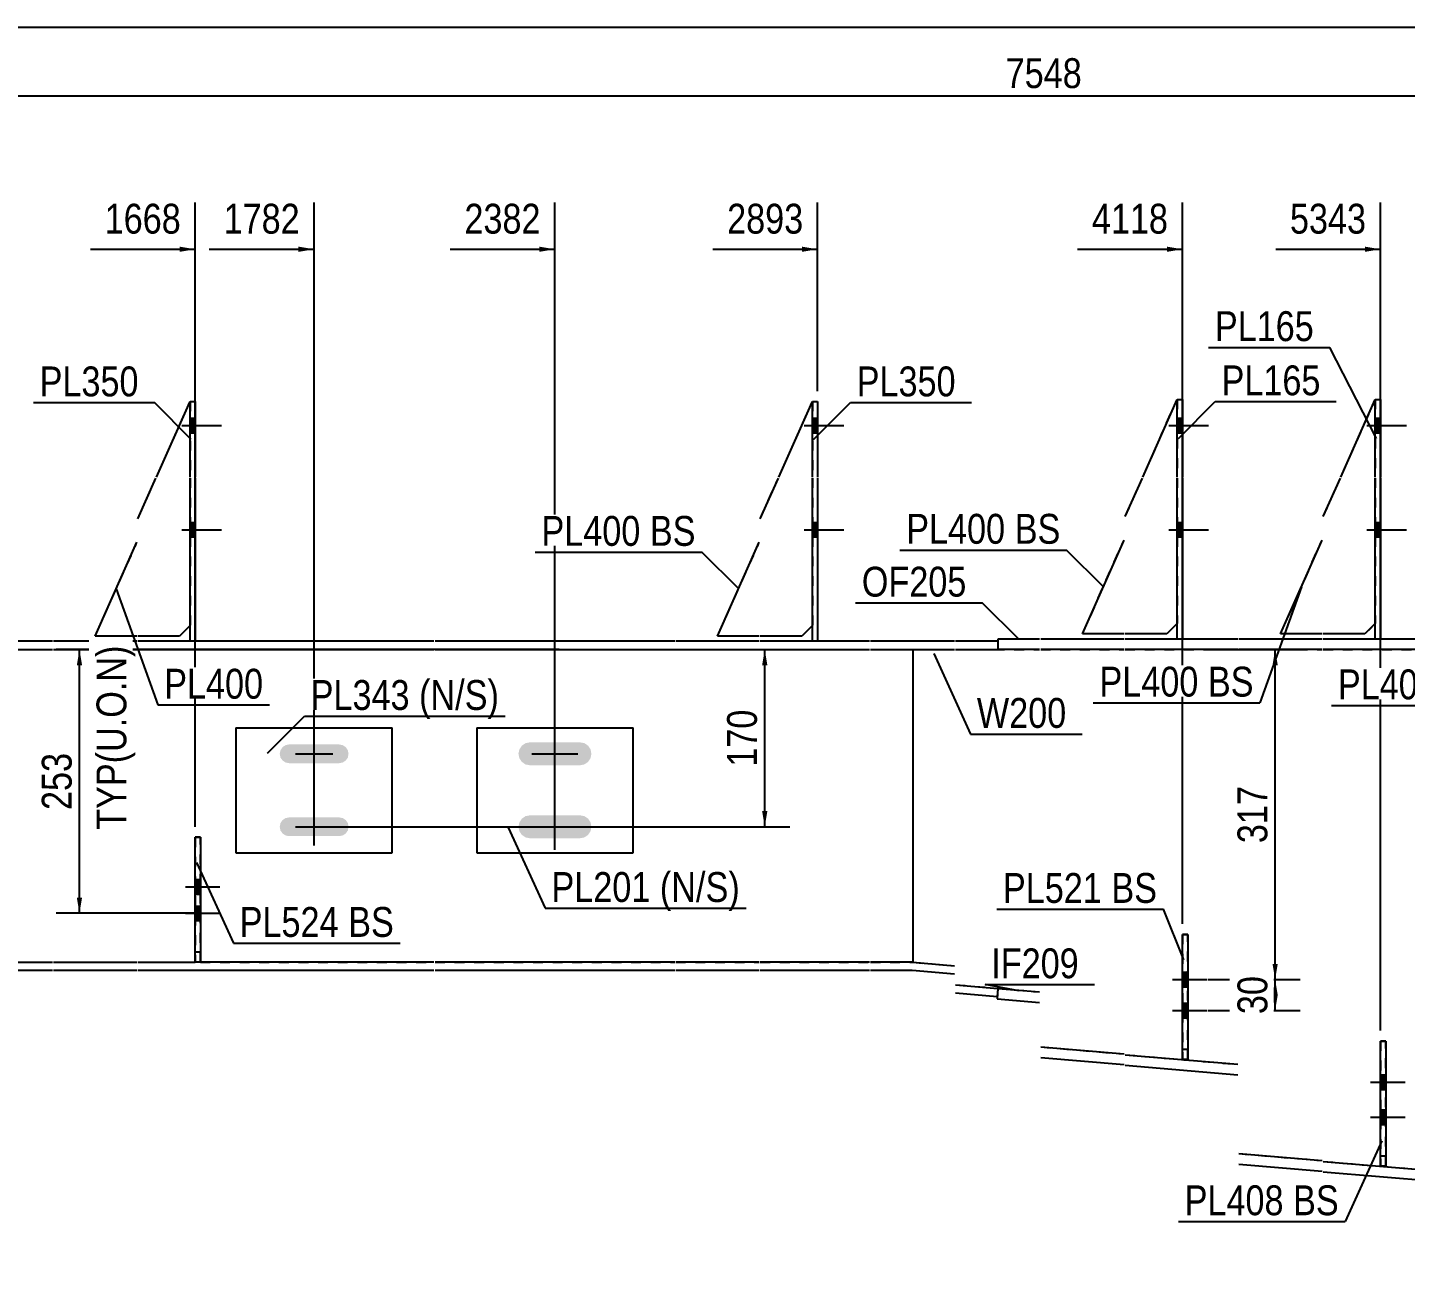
# Model space of a CAD drawing. Header units: millimetres. Extents: x -46 to 356, y -202 to 75.
# Drawn here: x 48.5 to 180.7, y -46 to 74.7 of the extents above; entities that cross this region are included whole.
import ezdxf

# ---------------------------------------------------------------- set-up
doc = ezdxf.new("R2010")
doc.units = ezdxf.units.MM
doc.linetypes.add('DXK_LINE_DOT1', pattern=[1.8814, 0.9407, -0.9407])
doc.linetypes.add('DXK_LINE_DOT2', pattern=[3.9198, 1.9599, -1.9599])
doc.styles.add('Arial Narrow', font='ARIALN.TTF', dxfattribs={"height": 0.2})

# ---------------------------------------------------------------- blocks, each defined once
blk = doc.blocks.new('Unknown-627306914-1201')
at = {"color": 5, "linetype": 'Continuous'}
blk.add_line((356.01, 74.67), (-43.99, 74.67), dxfattribs=at)
blk = doc.blocks.new('Bolt-627306914-2154 - 1589')
at = {"linetype": 'Continuous'}
for points in [[(178.33, -25.8), (178.33, -27.2), (178.83, -27.2), (178.83, -25.8)], [(178.33, -29.15), (178.33, -30.55), (178.83, -30.55), (178.83, -29.15)]]:
    blk.add_hatch(color=3, dxfattribs=at).paths.add_polyline_path(points)
at = {"color": 3, "linetype": 'Continuous'}
for p, q in [((178.33, -25.8), (178.83, -25.8)), ((177.38, -26.5), (180.68, -26.5)), ((178.33, -27.2), (178.83, -27.2)), ((177.38, -29.85), (180.68, -29.85)), ((178.33, -29.15), (178.83, -29.15)), ((178.33, -30.55), (178.83, -30.55))]:
    blk.add_line(p, q, dxfattribs=at)
blk = doc.blocks.new('Part-627306914-1700 - 1589')
at = {"color": 2, "linetype": 'Continuous'}
for p, q in [((68.53, 7.5), (83.53, 7.5)), ((68.53, 7.5), (68.53, -4.5)), ((83.53, -4.5), (83.53, 7.5)), ((68.53, -4.5), (83.53, -4.5))]:
    blk.add_line(p, q, dxfattribs=at)
blk = doc.blocks.new('Part-627306914-1857 - 1589')
at = {"color": 2, "linetype": 'Continuous'}
for p, q in [((120.61, 31.55), (123.83, 38.8)), ((118.83, 27.55), (120.57, 31.45)), ((114.73, 16.3), (118.73, 25.3)), ((123.83, 17.3), (122.83, 16.3)), ((118.73, 16.3), (114.73, 16.3)), ((122.83, 16.3), (118.83, 16.3))]:
    blk.add_line(p, q, dxfattribs=at)
at = {"color": 7, "linetype": 'DXK_LINE_DOT1'}
for p, q in [((123.83, 38.8), (123.83, 31.55)), ((123.83, 31.45), (123.83, 17.3))]:
    blk.add_line(p, q, dxfattribs=at)
blk = doc.blocks.new('Part-627306914-1744 - 1589')
at = {"color": 2, "linetype": 'Continuous'}
for p, q in [((133.45, 15), (133.45, -15)), ((199.92, 15), (199.92, 9.18)), ((199.92, -45), (199.92, 3.76))]:
    blk.add_line(p, q, dxfattribs=at)
at = {"color": 7, "linetype": 'DXK_LINE_DOT1'}
for p, q in [((133.45, 15), (137.45, 15)), ((137.55, 15), (145.63, 15)), ((145.73, 15), (153.73, 15)), ((153.83, 15), (164.63, 15)), ((164.73, 15), (172.73, 15)), ((172.83, 15), (183.63, 15)), ((183.73, 15), (191.73, 15)), ((191.83, 15), (199.92, 15)), ((199.92, -45), (199.92, 3.76)), ((133.45, -15), (137.45, -15.33)), ((137.55, -17.16), (145.63, -17.84)), ((145.73, -23.12), (153.73, -23.79)), ((153.83, -23.87), (164.63, -24.78)), ((164.73, -33.35), (172.73, -34.02)), ((172.83, -34.1), (183.63, -35)), ((183.73, -43.57), (191.73, -44.24)), ((191.83, -44.32), (199.92, -45))]:
    blk.add_line(p, q, dxfattribs=at)
blk = doc.blocks.new('Part-627306914-1678 - 1589')
at = {"color": 2, "linetype": 'Continuous'}
for p, q in [((141.63, -17.5), (141.55, -18.5)), ((141.55, -18.5), (145.63, -18.84)), ((141.63, -17.5), (145.63, -17.84)), ((145.73, -23.12), (153.73, -23.79)), ((145.73, -24.13), (153.73, -24.79)), ((153.83, -23.87), (164.63, -24.78)), ((153.83, -24.88), (164.63, -25.78)), ((164.73, -33.35), (172.73, -34.02)), ((164.73, -34.35), (172.73, -35.02)), ((172.83, -34.1), (183.63, -35)), ((172.83, -35.1), (183.63, -36)), ((183.73, -43.57), (191.73, -44.24)), ((183.73, -44.58), (191.73, -45.24)), ((191.83, -44.32), (199.92, -45)), ((191.83, -45.33), (199.84, -46)), ((199.92, -45), (199.84, -46))]:
    blk.add_line(p, q, dxfattribs=at)
blk = doc.blocks.new('Bolt-627306914-2152 - 1589')
at = {"linetype": 'Continuous'}
for points in [[(64.63, -7.07), (64.63, -8.47), (65.13, -8.47), (65.13, -7.07)], [(64.63, -9.6), (64.63, -11), (65.13, -11), (65.13, -9.6)]]:
    blk.add_hatch(color=3, dxfattribs=at).paths.add_polyline_path(points)
at = {"color": 3, "linetype": 'Continuous'}
for p, q in [((63.68, -7.77), (66.98, -7.77)), ((64.63, -7.07), (65.13, -7.07)), ((64.63, -8.47), (65.13, -8.47)), ((63.68, -10.3), (66.98, -10.3)), ((64.63, -9.6), (65.13, -9.6)), ((64.63, -11), (65.13, -11))]:
    blk.add_line(p, q, dxfattribs=at)
blk = doc.blocks.new('Part-627306914-1766 - 1589')
at = {"color": 2, "linetype": 'Continuous'}
for p, q in [((141.63, 16), (141.63, 15)), ((145.63, 16), (141.63, 16)), ((153.73, 16), (145.73, 16)), ((158.83, 16), (153.83, 16)), ((164.63, 16), (159.33, 16)), ((172.73, 16), (164.73, 16)), ((177.83, 16), (172.83, 16)), ((183.63, 16), (178.33, 16)), ((191.73, 16), (183.73, 16)), ((196.83, 16), (191.83, 16)), ((263.01, 16), (197.33, 16)), ((288.98, 16), (263.51, 16)), ((297.34, 16), (289.48, 16)), ((297.34, 16), (297.34, 15)), ((145.63, 15), (141.63, 15)), ((153.73, 15), (145.73, 15)), ((164.63, 15), (153.83, 15)), ((172.73, 15), (164.73, 15)), ((183.63, 15), (172.83, 15)), ((191.73, 15), (183.73, 15)), ((276.16, 15), (191.83, 15)), ((297.34, 15), (276.16, 15))]:
    blk.add_line(p, q, dxfattribs=at)
at = {"color": 7, "linetype": 'DXK_LINE_DOT1'}
for p, q in [((159.33, 16), (158.83, 16)), ((178.33, 16), (177.83, 16)), ((197.33, 16), (196.83, 16)), ((263.51, 16), (263.01, 16)), ((289.48, 16), (288.98, 16)), ((276.16, 15), (276.16, 15))]:
    blk.add_line(p, q, dxfattribs=at)
blk = doc.blocks.new('Part-627306914-1771 - 1589')
at = {"color": 2, "linetype": 'Continuous'}
for p, q in [((91.63, 7.5), (106.63, 7.5)), ((91.63, 7.5), (91.63, -4.5)), ((106.63, -4.5), (106.63, 7.5)), ((91.63, -4.5), (106.63, -4.5))]:
    blk.add_line(p, q, dxfattribs=at)
blk = doc.blocks.new('Part-627306914-1776 - 1589')
at = {"color": 2, "linetype": 'Continuous'}
for p, q in [((0, -15), (5.5, -15)), ((5.5, -15.8), (0, -15.8)), ((5.6, -15), (13.6, -15)), ((13.6, -15.8), (5.6, -15.8)), ((13.7, -15), (21.7, -15)), ((21.7, -15.8), (13.7, -15.8)), ((21.8, -15), (32.28, -15)), ((32.28, -15.8), (21.8, -15.8)), ((32.38, -15), (40.38, -15)), ((40.38, -15.8), (32.38, -15.8)), ((40.48, -15), (50.93, -15)), ((50.93, -15.8), (40.48, -15.8)), ((51.03, -15), (59.03, -15)), ((59.03, -15.8), (51.03, -15.8)), ((59.13, -15), (64.63, -15)), ((87.53, -15.8), (59.13, -15.8)), ((87.53, -15), (65.13, -15)), ((110.63, -15), (87.63, -15)), ((110.63, -15.8), (87.63, -15.8)), ((118.73, -15), (110.73, -15)), ((118.73, -15.8), (110.73, -15.8)), ((129.31, -15), (118.83, -15)), ((129.31, -15.8), (118.83, -15.8)), ((133.45, -15), (129.41, -15)), ((133.41, -15.8), (129.41, -15.8)), ((137.45, -16.14), (133.41, -15.8)), ((133.45, -15), (137.45, -15.33)), ((137.55, -17.16), (141.63, -17.5)), ((141.56, -18.3), (137.55, -17.97)), ((141.63, -17.5), (141.56, -18.3))]:
    blk.add_line(p, q, dxfattribs=at)
at = {"color": 7, "linetype": 'DXK_LINE_DOT1'}
for p, q in [((0, -15.8), (0, -15)), ((65.13, -15), (64.63, -15))]:
    blk.add_line(p, q, dxfattribs=at)
blk = doc.blocks.new('Part-627306914-1781 - 1589')
at = {"color": 2, "linetype": 'Continuous'}
for p, q in [((0, 15.8), (5.5, 15.8)), ((0, 15), (5.5, 15)), ((5.6, 15.8), (13.6, 15.8)), ((5.6, 15), (13.6, 15)), ((13.7, 15.8), (21.7, 15.8)), ((13.7, 15), (21.7, 15)), ((21.8, 15.8), (26.8, 15.8)), ((21.8, 15), (32.28, 15)), ((32.28, 15.8), (27.3, 15.8)), ((40.38, 15.8), (32.38, 15.8)), ((32.38, 15), (40.38, 15)), ((45.48, 15.8), (40.48, 15.8)), ((40.48, 15), (50.93, 15)), ((50.93, 15.8), (45.98, 15.8)), ((59.03, 15.8), (51.03, 15.8)), ((51.03, 15), (59.03, 15)), ((64.13, 15.8), (59.13, 15.8)), ((59.13, 15), (87.53, 15)), ((87.53, 15.8), (64.63, 15.8)), ((110.63, 15.8), (87.63, 15.8)), ((87.63, 15), (110.63, 15)), ((118.73, 15.8), (110.73, 15.8)), ((110.73, 15), (118.73, 15)), ((123.83, 15.8), (118.83, 15.8)), ((118.83, 15), (129.31, 15)), ((129.31, 15.8), (124.33, 15.8)), ((137.45, 15.8), (129.41, 15.8)), ((129.41, 15), (137.45, 15)), ((141.63, 15.8), (137.55, 15.8)), ((137.55, 15), (141.63, 15)), ((141.63, 15.8), (141.63, 15))]:
    blk.add_line(p, q, dxfattribs=at)
at = {"color": 7, "linetype": 'DXK_LINE_DOT1'}
for p, q in [((0, 15.8), (0, 15)), ((27.3, 15.8), (26.8, 15.8)), ((45.98, 15.8), (45.48, 15.8)), ((64.63, 15.8), (64.13, 15.8)), ((124.33, 15.8), (123.83, 15.8))]:
    blk.add_line(p, q, dxfattribs=at)
blk = doc.blocks.new('Part-627306914-1808 - 1589')
at = {"color": 7, "linetype": 'DXK_LINE_DOT1'}
for p, q in [((174.52, 31.55), (177.83, 39)), ((177.83, 39), (177.83, 31.55)), ((172.83, 27.75), (174.48, 31.45)), ((177.83, 31.45), (177.83, 17.5)), ((168.73, 16.5), (172.73, 25.5)), ((177.83, 17.5), (176.83, 16.5)), ((172.73, 16.5), (168.73, 16.5)), ((176.83, 16.5), (172.83, 16.5))]:
    blk.add_line(p, q, dxfattribs=at)
blk = doc.blocks.new('Part-627306914-1894 - 1589')
at = {"color": 7, "linetype": 'DXK_LINE_DOT1'}
for p, q in [((60.91, 31.55), (64.13, 38.8)), ((64.13, 38.8), (64.13, 31.55)), ((59.13, 27.55), (60.86, 31.45)), ((64.13, 31.45), (64.13, 17.3)), ((55.03, 16.3), (59.03, 25.3)), ((64.13, 17.3), (63.13, 16.3)), ((59.03, 16.3), (55.03, 16.3)), ((63.13, 16.3), (59.13, 16.3))]:
    blk.add_line(p, q, dxfattribs=at)
blk = doc.blocks.new('Part-627306914-1830 - 1589')
at = {"color": 7, "linetype": 'DXK_LINE_DOT1'}
for p, q in [((178.33, -22.55), (178.33, -34.55)), ((178.83, -22.55), (178.33, -22.55)), ((178.83, -34.55), (178.83, -22.55)), ((178.33, -33.55), (178.83, -33.55)), ((178.33, -34.55), (178.83, -34.55))]:
    blk.add_line(p, q, dxfattribs=at)
blk = doc.blocks.new('Part-627306914-1862 - 1589')
at = {"color": 7, "linetype": 'DXK_LINE_DOT1'}
for p, q in [((120.61, 31.55), (123.83, 38.8)), ((118.83, 27.55), (120.57, 31.45)), ((114.73, 16.3), (118.73, 25.3)), ((123.83, 17.3), (122.83, 16.3)), ((118.73, 16.3), (114.73, 16.3)), ((122.83, 16.3), (118.83, 16.3))]:
    blk.add_line(p, q, dxfattribs=at)
blk = doc.blocks.new('Part-627306914-1889 - 1589')
at = {"color": 2, "linetype": 'Continuous'}
for p, q in [((64.13, 31.55), (64.13, 38.8)), ((64.13, 38.8), (64.63, 38.8)), ((64.63, 38.8), (64.63, 31.55)), ((64.13, 15.8), (64.13, 31.45)), ((64.63, 31.45), (64.63, 15.8)), ((64.63, 15.8), (64.13, 15.8))]:
    blk.add_line(p, q, dxfattribs=at)
blk = doc.blocks.new('Part-627306914-2044 - 1589')
at = {"color": 2, "linetype": 'Continuous'}
for p, q in [((60.91, 31.55), (64.13, 38.8)), ((59.13, 27.55), (60.86, 31.45)), ((55.03, 16.3), (59.03, 25.3)), ((64.13, 17.3), (63.13, 16.3)), ((59.03, 16.3), (55.03, 16.3)), ((63.13, 16.3), (59.13, 16.3))]:
    blk.add_line(p, q, dxfattribs=at)
blk = doc.blocks.new('Part-627306914-1916 - 1589')
at = {"color": 7, "linetype": 'DXK_LINE_DOT1'}
for p, q in [((64.63, -3), (64.63, -15)), ((65.13, -3), (64.63, -3)), ((65.13, -15), (65.13, -3)), ((64.63, -14), (65.13, -14))]:
    blk.add_line(p, q, dxfattribs=at)
blk = doc.blocks.new('Part-627306914-2002 - 1589')
at = {"color": 7, "linetype": 'DXK_LINE_DOT1'}
for p, q in [((159.33, -12.32), (159.33, -24.32)), ((159.83, -12.32), (159.33, -12.32)), ((159.83, -24.32), (159.83, -12.32)), ((159.33, -23.32), (159.83, -23.32)), ((159.33, -24.32), (159.83, -24.32))]:
    blk.add_line(p, q, dxfattribs=at)
blk = doc.blocks.new('Part-627306914-1938 - 1589')
at = {"color": 2, "linetype": 'Continuous'}
for p, q in [((64.63, -15), (64.63, -3)), ((64.63, -3), (65.13, -3)), ((65.13, -3), (65.13, -15)), ((65.13, -15), (64.63, -15))]:
    blk.add_line(p, q, dxfattribs=at)
blk = doc.blocks.new('Part-627306914-2024 - 1589')
at = {"color": 2, "linetype": 'Continuous'}
for p, q in [((159.33, -24.32), (159.33, -12.32)), ((159.33, -12.32), (159.83, -12.32)), ((159.83, -12.32), (159.83, -24.32)), ((159.83, -24.32), (159.33, -24.32))]:
    blk.add_line(p, q, dxfattribs=at)
blk = doc.blocks.new('Bolt-627306914-2157 - 1589')
at = {"linetype": 'Continuous'}
for points in [[(159.33, -15.96), (159.33, -17.36), (159.83, -17.36), (159.83, -15.96)], [(159.33, -18.92), (159.33, -20.32), (159.83, -20.32), (159.83, -18.92)]]:
    blk.add_hatch(color=3, dxfattribs=at).paths.add_polyline_path(points)
at = {"color": 3, "linetype": 'Continuous'}
for p, q in [((158.38, -16.66), (161.68, -16.66)), ((159.33, -15.96), (159.83, -15.96)), ((159.33, -17.36), (159.83, -17.36)), ((158.38, -19.62), (161.68, -19.62)), ((159.33, -18.92), (159.83, -18.92)), ((159.33, -20.32), (159.83, -20.32))]:
    blk.add_line(p, q, dxfattribs=at)
blk = doc.blocks.new('Part-627306914-1960 - 1589')
at = {"color": 2, "linetype": 'Continuous'}
for p, q in [((178.33, -34.55), (178.33, -22.55)), ((178.33, -22.55), (178.83, -22.55)), ((178.83, -22.55), (178.83, -34.55)), ((178.83, -34.55), (178.33, -34.55))]:
    blk.add_line(p, q, dxfattribs=at)
blk = doc.blocks.new('Part-627306914-2034 - 1589')
at = {"color": 2, "linetype": 'Continuous'}
for p, q in [((174.52, 31.55), (177.83, 39)), ((172.83, 27.75), (174.48, 31.45)), ((168.73, 16.5), (172.73, 25.5)), ((177.83, 17.5), (176.83, 16.5)), ((172.73, 16.5), (168.73, 16.5)), ((176.83, 16.5), (172.83, 16.5))]:
    blk.add_line(p, q, dxfattribs=at)
blk = doc.blocks.new('Bolt-627306914-2150 - 1589')
at = {"linetype": 'Continuous'}
for points in [[(64.63, 35.8), (64.63, 37.2), (64.13, 37.2), (64.13, 35.8)], [(64.63, 35.8), (64.63, 37.2), (64.13, 37.2), (64.13, 35.8)], [(64.63, 35.8), (64.63, 37.2), (64.13, 37.2), (64.13, 35.8)], [(64.63, 25.8), (64.63, 27.2), (64.13, 27.2), (64.13, 25.8)], [(64.63, 25.8), (64.63, 27.2), (64.13, 27.2), (64.13, 25.8)], [(64.63, 25.8), (64.63, 27.2), (64.13, 27.2), (64.13, 25.8)]]:
    blk.add_hatch(color=3, dxfattribs=at).paths.add_polyline_path(points)
at = {"color": 3, "linetype": 'Continuous'}
for p, q in [((64.13, 37.2), (64.63, 37.2)), ((64.13, 37.2), (64.63, 37.2)), ((64.13, 37.2), (64.63, 37.2)), ((63.33, 36.5), (67.13, 36.5)), ((63.33, 36.5), (67.13, 36.5)), ((63.33, 36.5), (67.13, 36.5)), ((64.13, 35.8), (64.63, 35.8)), ((64.13, 35.8), (64.63, 35.8)), ((64.13, 35.8), (64.63, 35.8)), ((63.33, 26.5), (67.13, 26.5)), ((63.33, 26.5), (67.13, 26.5)), ((63.33, 26.5), (67.13, 26.5)), ((64.13, 27.2), (64.63, 27.2)), ((64.13, 27.2), (64.63, 27.2)), ((64.13, 27.2), (64.63, 27.2)), ((64.13, 25.8), (64.63, 25.8)), ((64.13, 25.8), (64.63, 25.8)), ((64.13, 25.8), (64.63, 25.8))]:
    blk.add_line(p, q, dxfattribs=at)
blk = doc.blocks.new('Part-627306914-1975 - 1589')
at = {"color": 7, "linetype": 'DXK_LINE_DOT1'}
for p, q in [((155.52, 31.55), (158.83, 39)), ((158.83, 39), (158.83, 31.55)), ((153.83, 27.75), (155.48, 31.45)), ((158.83, 31.45), (158.83, 17.5)), ((149.73, 16.5), (153.73, 25.5)), ((158.83, 17.5), (157.83, 16.5)), ((153.73, 16.5), (149.73, 16.5)), ((157.83, 16.5), (153.83, 16.5))]:
    blk.add_line(p, q, dxfattribs=at)
blk = doc.blocks.new('Bolt-627306914-2140 - 1589')
at = {"linetype": 'Continuous'}
for points in [[(178.33, 35.8), (178.33, 37.2), (177.83, 37.2), (177.83, 35.8)], [(178.33, 35.8), (178.33, 37.2), (177.83, 37.2), (177.83, 35.8)], [(178.33, 35.8), (178.33, 37.2), (177.83, 37.2), (177.83, 35.8)], [(178.33, 25.8), (178.33, 27.2), (177.83, 27.2), (177.83, 25.8)], [(178.33, 25.8), (178.33, 27.2), (177.83, 27.2), (177.83, 25.8)], [(178.33, 25.8), (178.33, 27.2), (177.83, 27.2), (177.83, 25.8)]]:
    blk.add_hatch(color=3, dxfattribs=at).paths.add_polyline_path(points)
at = {"color": 3, "linetype": 'Continuous'}
for p, q in [((177.83, 37.2), (178.33, 37.2)), ((177.83, 37.2), (178.33, 37.2)), ((177.83, 37.2), (178.33, 37.2)), ((177.03, 36.5), (180.83, 36.5)), ((177.03, 36.5), (180.83, 36.5)), ((177.03, 36.5), (180.83, 36.5)), ((177.83, 35.8), (178.33, 35.8)), ((177.83, 35.8), (178.33, 35.8)), ((177.83, 35.8), (178.33, 35.8)), ((177.03, 26.5), (180.83, 26.5)), ((177.03, 26.5), (180.83, 26.5)), ((177.03, 26.5), (180.83, 26.5)), ((177.83, 27.2), (178.33, 27.2)), ((177.83, 27.2), (178.33, 27.2)), ((177.83, 27.2), (178.33, 27.2)), ((177.83, 25.8), (178.33, 25.8)), ((177.83, 25.8), (178.33, 25.8)), ((177.83, 25.8), (178.33, 25.8))]:
    blk.add_line(p, q, dxfattribs=at)
blk = doc.blocks.new('Bolt-627306914-2144 - 1589')
at = {"linetype": 'Continuous'}
for points in [[(159.33, 35.8), (159.33, 37.2), (158.83, 37.2), (158.83, 35.8)], [(159.33, 35.8), (159.33, 37.2), (158.83, 37.2), (158.83, 35.8)], [(159.33, 35.8), (159.33, 37.2), (158.83, 37.2), (158.83, 35.8)], [(159.33, 25.8), (159.33, 27.2), (158.83, 27.2), (158.83, 25.8)], [(159.33, 25.8), (159.33, 27.2), (158.83, 27.2), (158.83, 25.8)], [(159.33, 25.8), (159.33, 27.2), (158.83, 27.2), (158.83, 25.8)]]:
    blk.add_hatch(color=3, dxfattribs=at).paths.add_polyline_path(points)
at = {"color": 3, "linetype": 'Continuous'}
for p, q in [((158.83, 37.2), (159.33, 37.2)), ((158.83, 37.2), (159.33, 37.2)), ((158.83, 37.2), (159.33, 37.2)), ((158.03, 36.5), (161.83, 36.5)), ((158.03, 36.5), (161.83, 36.5)), ((158.03, 36.5), (161.83, 36.5)), ((158.83, 35.8), (159.33, 35.8)), ((158.83, 35.8), (159.33, 35.8)), ((158.83, 35.8), (159.33, 35.8)), ((158.03, 26.5), (161.83, 26.5)), ((158.03, 26.5), (161.83, 26.5)), ((158.03, 26.5), (161.83, 26.5)), ((158.83, 27.2), (159.33, 27.2)), ((158.83, 27.2), (159.33, 27.2)), ((158.83, 27.2), (159.33, 27.2)), ((158.83, 25.8), (159.33, 25.8)), ((158.83, 25.8), (159.33, 25.8)), ((158.83, 25.8), (159.33, 25.8))]:
    blk.add_line(p, q, dxfattribs=at)
blk = doc.blocks.new('Bolt-627306914-2147 - 1589')
at = {"linetype": 'Continuous'}
for points in [[(102.31, 4.22), (102.55, 4.58), (102.63, 5), (102.55, 5.42), (102.31, 5.78), (101.96, 6.02), (101.53, 6.1), (96.73, 6.1), (96.31, 6.02), (95.96, 5.78), (95.72, 5.42), (95.63, 5), (95.72, 4.58), (95.96, 4.22), (96.31, 3.98), (96.73, 3.9), (101.53, 3.9), (101.96, 3.98)], [(102.31, -2.78), (102.55, -2.42), (102.63, -2), (102.55, -1.58), (102.31, -1.22), (101.96, -0.98), (101.53, -0.9), (96.73, -0.9), (96.31, -0.98), (95.96, -1.22), (95.72, -1.58), (95.63, -2), (95.72, -2.42), (95.96, -2.78), (96.31, -3.02), (96.73, -3.1), (101.53, -3.1), (101.96, -3.02)]]:
    blk.add_hatch(color=3, dxfattribs=at).paths.add_polyline_path(points)
at = {"color": 3, "linetype": 'Continuous'}
for p, q in [((99.13, 2.8), (99.13, 7.2)), ((96.93, 5), (101.33, 5)), ((99.13, -4.2), (99.13, 0.2)), ((96.93, -2), (101.33, -2))]:
    blk.add_line(p, q, dxfattribs=at)
blk = doc.blocks.new('Bolt-627306914-2148 - 1589')
at = {"color": 3, "linetype": 'DXK_LINE_DOT2'}
for p, q in [((178.33, -25.8), (178.83, -25.8)), ((177.38, -26.5), (180.68, -26.5)), ((178.33, -27.2), (178.83, -27.2)), ((177.38, -29.85), (180.68, -29.85)), ((178.33, -29.15), (178.83, -29.15)), ((178.33, -30.55), (178.83, -30.55))]:
    blk.add_line(p, q, dxfattribs=at)
blk = doc.blocks.new('Bolt-627306914-2151 - 1589')
at = {"color": 3, "linetype": 'DXK_LINE_DOT2'}
for p, q in [((63.68, -7.77), (66.98, -7.77)), ((64.63, -7.07), (65.13, -7.07)), ((64.63, -8.47), (65.13, -8.47)), ((63.68, -10.3), (66.98, -10.3)), ((64.63, -9.6), (65.13, -9.6)), ((64.63, -11), (65.13, -11))]:
    blk.add_line(p, q, dxfattribs=at)
blk = doc.blocks.new('Bolt-627306914-2153 - 1589')
at = {"linetype": 'Continuous'}
for points in [[(79.07, 4.36), (79.27, 4.65), (79.33, 5), (79.27, 5.34), (79.07, 5.64), (78.78, 5.83), (78.43, 5.9), (73.63, 5.9), (73.29, 5.83), (73, 5.64), (72.8, 5.34), (72.73, 5), (72.8, 4.65), (73, 4.36), (73.29, 4.17), (73.63, 4.1), (78.43, 4.1), (78.78, 4.17)], [(79.07, -2.64), (79.27, -2.35), (79.33, -2), (79.27, -1.66), (79.07, -1.36), (78.78, -1.17), (78.43, -1.1), (73.63, -1.1), (73.29, -1.17), (73, -1.36), (72.8, -1.66), (72.73, -2), (72.8, -2.35), (73, -2.64), (73.29, -2.83), (73.63, -2.9), (78.43, -2.9), (78.78, -2.83)]]:
    blk.add_hatch(color=3, dxfattribs=at).paths.add_polyline_path(points)
at = {"color": 3, "linetype": 'Continuous'}
for p, q in [((76.03, 3.2), (76.03, 6.8)), ((74.23, 5), (77.83, 5)), ((76.03, -3.8), (76.03, -0.2)), ((74.23, -2), (77.83, -2))]:
    blk.add_line(p, q, dxfattribs=at)
blk = doc.blocks.new('Bolt-627306914-2156 - 1589')
at = {"color": 3, "linetype": 'DXK_LINE_DOT2'}
for p, q in [((158.38, -16.66), (161.68, -16.66)), ((159.33, -15.96), (159.83, -15.96)), ((159.33, -17.36), (159.83, -17.36)), ((158.38, -19.62), (161.68, -19.62)), ((159.33, -18.92), (159.83, -18.92)), ((159.33, -20.32), (159.83, -20.32))]:
    blk.add_line(p, q, dxfattribs=at)
blk = doc.blocks.new('Part-627306914-2312 - 1589')
at = {"color": 2, "linetype": 'Continuous'}
for p, q in [((177.83, 31.55), (177.83, 39)), ((177.83, 39), (178.33, 39)), ((178.33, 39), (178.33, 31.55)), ((177.83, 16), (177.83, 31.45)), ((178.33, 31.45), (178.33, 16)), ((178.33, 16), (177.83, 16))]:
    blk.add_line(p, q, dxfattribs=at)
blk = doc.blocks.new('Bolt-627306914-2201 - 1589')
at = {"linetype": 'Continuous'}
for points in [[(124.33, 35.8), (124.33, 37.2), (123.83, 37.2), (123.83, 35.8)], [(124.33, 35.8), (124.33, 37.2), (123.83, 37.2), (123.83, 35.8)], [(124.33, 35.8), (124.33, 37.2), (123.83, 37.2), (123.83, 35.8)], [(124.33, 25.8), (124.33, 27.2), (123.83, 27.2), (123.83, 25.8)], [(124.33, 25.8), (124.33, 27.2), (123.83, 27.2), (123.83, 25.8)], [(124.33, 25.8), (124.33, 27.2), (123.83, 27.2), (123.83, 25.8)]]:
    blk.add_hatch(color=3, dxfattribs=at).paths.add_polyline_path(points)
at = {"color": 3, "linetype": 'Continuous'}
for p, q in [((123.83, 37.2), (124.33, 37.2)), ((123.83, 37.2), (124.33, 37.2)), ((123.83, 37.2), (124.33, 37.2)), ((123.03, 36.5), (126.83, 36.5)), ((123.03, 36.5), (126.83, 36.5)), ((123.03, 36.5), (126.83, 36.5)), ((123.83, 35.8), (124.33, 35.8)), ((123.83, 35.8), (124.33, 35.8)), ((123.83, 35.8), (124.33, 35.8)), ((123.03, 26.5), (126.83, 26.5)), ((123.03, 26.5), (126.83, 26.5)), ((123.03, 26.5), (126.83, 26.5)), ((123.83, 27.2), (124.33, 27.2)), ((123.83, 27.2), (124.33, 27.2)), ((123.83, 27.2), (124.33, 27.2)), ((123.83, 25.8), (124.33, 25.8)), ((123.83, 25.8), (124.33, 25.8)), ((123.83, 25.8), (124.33, 25.8))]:
    blk.add_line(p, q, dxfattribs=at)
blk = doc.blocks.new('Part-627306914-2206 - 1589')
at = {"color": 7, "linetype": 'DXK_LINE_DOT1'}
for p, q in [((0, 15), (0, -15)), ((0, 15), (5.5, 15)), ((5.6, 15), (13.6, 15)), ((13.7, 15), (21.7, 15)), ((21.8, 15), (32.28, 15)), ((32.38, 15), (40.38, 15)), ((40.48, 15), (50.93, 15)), ((51.03, 15), (59.03, 15)), ((59.13, 15), (87.53, 15)), ((87.63, 15), (110.63, 15)), ((110.73, 15), (118.73, 15)), ((118.83, 15), (129.31, 15)), ((129.41, 15), (133.45, 15)), ((133.45, 15), (133.45, -15)), ((0, -15), (5.5, -15)), ((5.6, -15), (13.6, -15)), ((13.7, -15), (21.7, -15)), ((21.8, -15), (32.28, -15)), ((32.38, -15), (40.38, -15)), ((40.48, -15), (50.93, -15)), ((51.03, -15), (59.03, -15)), ((59.13, -15), (64.63, -15)), ((65.13, -15), (87.53, -15)), ((87.63, -15), (110.63, -15)), ((110.73, -15), (118.73, -15)), ((118.83, -15), (129.31, -15)), ((129.41, -15), (133.45, -15))]:
    blk.add_line(p, q, dxfattribs=at)
blk = doc.blocks.new('Part-627306914-2216 - 1589')
at = {"color": 2, "linetype": 'Continuous'}
for p, q in [((155.52, 31.55), (158.83, 39)), ((153.83, 27.75), (155.48, 31.45)), ((149.73, 16.5), (153.73, 25.5)), ((158.83, 17.5), (157.83, 16.5)), ((153.73, 16.5), (149.73, 16.5)), ((157.83, 16.5), (153.83, 16.5))]:
    blk.add_line(p, q, dxfattribs=at)
blk = doc.blocks.new('Part-627306914-2292 - 1589')
at = {"color": 2, "linetype": 'Continuous'}
for p, q in [((158.83, 31.55), (158.83, 39)), ((158.83, 39), (159.33, 39)), ((159.33, 39), (159.33, 31.55)), ((158.83, 16), (158.83, 31.45)), ((159.33, 31.45), (159.33, 16)), ((159.33, 16), (158.83, 16))]:
    blk.add_line(p, q, dxfattribs=at)
blk = doc.blocks.new('Part-627306914-2327 - 1589')
at = {"color": 2, "linetype": 'Continuous'}
for p, q in [((123.83, 31.55), (123.83, 38.8)), ((123.83, 38.8), (124.33, 38.8)), ((124.33, 38.8), (124.33, 31.55)), ((123.83, 15.8), (123.83, 31.45)), ((124.33, 31.45), (124.33, 15.8)), ((124.33, 15.8), (123.83, 15.8))]:
    blk.add_line(p, q, dxfattribs=at)
blk = doc.blocks.new('StraightDimension-627306914-5521 - 1589')
at = {"linetype": 'Continuous'}
blk.add_hatch(color=7, dxfattribs=at).paths.add_polyline_path([(176.83, 53.65), (178.33, 53.4), (176.83, 53.15)])
at = {"color": 7, "linetype": 'Continuous'}
for p, q in [((178.33, -21.55), (178.33, 57.9)), ((168.27, 53.4), (178.33, 53.4))]:
    blk.add_line(p, q, dxfattribs=at)
at = {"color": 0}
blk.add_wipeout([(177.56, 54.3), (177.56, 58.5), (169.04, 58.5), (169.04, 54.3)], dxfattribs=at)
at = {"color": 3, "style": 'Arial Narrow'}
blk.add_text('5343', height=2.863, dxfattribs=at).set_placement((169.64, 54.9))
blk = doc.blocks.new('StraightDimension-627306914-5523 - 1589')
at = {"linetype": 'Continuous'}
blk.add_hatch(color=7, dxfattribs=at).paths.add_polyline_path([(122.83, 53.65), (124.33, 53.4), (122.83, 53.15)])
at = {"color": 7, "linetype": 'Continuous'}
for p, q in [((124.33, 39.8), (124.33, 57.9)), ((114.27, 53.4), (124.33, 53.4))]:
    blk.add_line(p, q, dxfattribs=at)
at = {"color": 0}
blk.add_wipeout([(123.56, 54.3), (123.56, 58.5), (115.05, 58.5), (115.05, 54.3)], dxfattribs=at)
at = {"color": 3, "style": 'Arial Narrow'}
blk.add_text('2893', height=2.863, dxfattribs=at).set_placement((115.65, 54.9))
blk = doc.blocks.new('StraightDimension-627306914-2818 - 1589')
at = {"linetype": 'Continuous'}
for points in [[(119.01, 13.5), (119.26, 15), (119.51, 13.5)], [(119.51, -0.5), (119.26, -2), (119.01, -0.5)]]:
    blk.add_hatch(color=7, dxfattribs=at).paths.add_polyline_path(points)
at = {"color": 7, "linetype": 'Continuous'}
for p, q in [((106.8, 15), (121.66, 15)), ((119.26, -2), (119.26, 15)), ((77.03, -2), (121.66, -2))]:
    blk.add_line(p, q, dxfattribs=at)
at = {"color": 0}
blk.add_wipeout([(119.11, 9.84), (114.91, 9.84), (114.91, 3.16), (119.11, 3.16)], dxfattribs=at)
at = {"color": 3, "style": 'Arial Narrow'}
blk.add_text('170', height=2.863, rotation=90.0002, dxfattribs=at).set_placement((118.51, 3.76))
blk = doc.blocks.new('StraightDimension-627306914-2832 - 1589')
at = {"linetype": 'Continuous'}
for points in [[(53.27, 13.5), (53.52, 15), (53.77, 13.5)], [(53.77, -8.8), (53.52, -10.3), (53.27, -8.8)]]:
    blk.add_hatch(color=7, dxfattribs=at).paths.add_polyline_path(points)
at = {"color": 7, "linetype": 'Continuous'}
for p, q in [((99.55, 15), (51.27, 15)), ((53.52, -10.3), (53.52, 15)), ((65.07, -10.3), (51.27, -10.3))]:
    blk.add_line(p, q, dxfattribs=at)
at = {"color": 0, "linetype": 'Continuous'}
blk.add_wipeout([(58.62, 16.02), (54.42, 16.02), (54.42, -2.89), (58.62, -2.89)], dxfattribs=at)
at = {"color": 0}
blk.add_wipeout([(53.37, 5.69), (49.17, 5.69), (49.17, -0.99), (53.37, -0.99)], dxfattribs=at)
at = {"color": 3, "linetype": 'Continuous', "style": 'Arial Narrow'}
blk.add_text('TYP(U.O.N)', height=2.863, rotation=90.0002, dxfattribs=at).set_placement((58.02, -2.29))
at = {"color": 3, "style": 'Arial Narrow'}
blk.add_text('253', height=2.863, rotation=90.0002, dxfattribs=at).set_placement((52.77, -0.39))
blk = doc.blocks.new('StraightDimension-627306914-3798 - 1589')
at = {"linetype": 'Continuous'}
for points in [[(167.97, 13.5), (168.22, 15), (168.47, 13.5)], [(168.47, -15.16), (168.22, -16.66), (167.97, -15.16)]]:
    blk.add_hatch(color=7, dxfattribs=at).paths.add_polyline_path(points)
at = {"color": 7, "linetype": 'Continuous'}
for p, q in [((161.76, 15), (170.62, 15)), ((168.22, -16.66), (168.22, 15)), ((161.76, -16.66), (170.62, -16.66))]:
    blk.add_line(p, q, dxfattribs=at)
at = {"color": 0}
blk.add_wipeout([(168.07, 2.51), (163.87, 2.51), (163.87, -4.17), (168.07, -4.17)], dxfattribs=at)
at = {"color": 3, "style": 'Arial Narrow'}
blk.add_text('317', height=2.863, rotation=90.0002, dxfattribs=at).set_placement((167.47, -3.57))
blk = doc.blocks.new('StraightDimension-627306914-3799 - 1589')
at = {"linetype": 'Continuous'}
for points in [[(167.97, -18.16), (168.22, -16.66), (168.47, -18.16)], [(168.47, -18.12), (168.22, -19.62), (167.97, -18.12)]]:
    blk.add_hatch(color=7, dxfattribs=at).paths.add_polyline_path(points)
at = {"color": 7, "linetype": 'Continuous'}
for p, q in [((161.76, -16.66), (170.62, -16.66)), ((168.22, -19.62), (168.22, -16.66)), ((161.76, -19.62), (170.62, -19.62))]:
    blk.add_line(p, q, dxfattribs=at)
at = {"color": 0}
blk.add_wipeout([(168.07, -15.71), (163.87, -15.71), (163.87, -20.57), (168.07, -20.57)], dxfattribs=at)
at = {"color": 3, "style": 'Arial Narrow'}
blk.add_text('30', height=2.863, rotation=90.0002, dxfattribs=at).set_placement((167.47, -19.97))
blk = doc.blocks.new('StraightDimension-627306914-4401 - 1589')
at = {"color": 7, "linetype": 'Continuous'}
blk.add_line((-1.6, 68.11), (293.66, 68.11), dxfattribs=at)
at = {"color": 0}
blk.add_wipeout([(150.29, 68.26), (150.29, 72.46), (141.77, 72.46), (141.77, 68.26)], dxfattribs=at)
at = {"color": 3, "style": 'Arial Narrow'}
blk.add_text('7548', height=2.863, dxfattribs=at).set_placement((142.37, 68.86))
blk = doc.blocks.new('StraightDimension-627306914-5522 - 1589')
at = {"linetype": 'Continuous'}
blk.add_hatch(color=7, dxfattribs=at).paths.add_polyline_path([(157.83, 53.65), (159.33, 53.4), (157.83, 53.15)])
at = {"color": 7, "linetype": 'Continuous'}
for p, q in [((159.33, -11.32), (159.33, 57.9)), ((149.27, 53.4), (159.33, 53.4))]:
    blk.add_line(p, q, dxfattribs=at)
at = {"color": 0}
blk.add_wipeout([(158.56, 54.3), (158.56, 58.5), (150.04, 58.5), (150.04, 54.3)], dxfattribs=at)
at = {"color": 3, "style": 'Arial Narrow'}
blk.add_text('4118', height=2.863, dxfattribs=at).set_placement((150.64, 54.9))
blk = doc.blocks.new('StraightDimension-627306914-5524 - 1589')
at = {"linetype": 'Continuous'}
blk.add_hatch(color=7, dxfattribs=at).paths.add_polyline_path([(97.63, 53.65), (99.13, 53.4), (97.63, 53.15)])
at = {"color": 7, "linetype": 'Continuous'}
for p, q in [((99.13, -1), (99.13, 57.9)), ((89.07, 53.4), (99.13, 53.4))]:
    blk.add_line(p, q, dxfattribs=at)
at = {"color": 0}
blk.add_wipeout([(98.36, 54.3), (98.36, 58.5), (89.85, 58.5), (89.85, 54.3)], dxfattribs=at)
at = {"color": 3, "style": 'Arial Narrow'}
blk.add_text('2382', height=2.863, dxfattribs=at).set_placement((90.45, 54.9))
blk = doc.blocks.new('StraightDimension-627306914-5525 - 1589')
at = {"linetype": 'Continuous'}
blk.add_hatch(color=7, dxfattribs=at).paths.add_polyline_path([(74.53, 53.65), (76.03, 53.4), (74.53, 53.15)])
at = {"color": 7, "linetype": 'Continuous'}
for p, q in [((76.03, -1), (76.03, 57.9)), ((65.97, 53.4), (76.03, 53.4))]:
    blk.add_line(p, q, dxfattribs=at)
at = {"color": 0}
blk.add_wipeout([(75.26, 54.3), (75.26, 58.5), (66.75, 58.5), (66.75, 54.3)], dxfattribs=at)
at = {"color": 3, "style": 'Arial Narrow'}
blk.add_text('1782', height=2.863, dxfattribs=at).set_placement((67.35, 54.9))
blk = doc.blocks.new('StraightDimension-627306914-5526 - 1589')
at = {"linetype": 'Continuous'}
blk.add_hatch(color=7, dxfattribs=at).paths.add_polyline_path([(63.13, 53.65), (64.63, 53.4), (63.13, 53.15)])
at = {"color": 7, "linetype": 'Continuous'}
for p, q in [((64.63, -2), (64.63, 57.9)), ((54.57, 53.4), (64.63, 53.4))]:
    blk.add_line(p, q, dxfattribs=at)
at = {"color": 0}
blk.add_wipeout([(63.86, 54.3), (63.86, 58.5), (55.34, 58.5), (55.34, 54.3)], dxfattribs=at)
at = {"color": 3, "style": 'Arial Narrow'}
blk.add_text('1668', height=2.863, dxfattribs=at).set_placement((55.94, 54.9))
blk = doc.blocks.new('Mark-627306914-4254 - 1589')
at = {"color": 0}
for points in [[(85.2, 9.21), (85.2, 12.21), (75.7, 12.21), (75.7, 9.21)], [(93.77, 9.21), (93.77, 12.21), (86.1, 12.21), (86.1, 9.21)]]:
    blk.add_wipeout(points, dxfattribs=at)
for points in [[(85.2, 9.21), (85.2, 12.21), (75.7, 12.21), (75.7, 9.21)], [(93.77, 9.21), (93.77, 12.21), (86.1, 12.21), (86.1, 9.21)]]:
    blk.add_wipeout(points, dxfattribs=at)
at = {"color": 7, "linetype": 'Continuous'}
for p, q in [((71.56, 5.07), (75.1, 8.61)), ((75.1, 8.61), (94.37, 8.61))]:
    blk.add_line(p, q, dxfattribs=at)
at = {"color": 3, "style": 'Arial Narrow'}
for s, p in [('PL343', (75.7, 9.21)), ('(N/', (86.1, 9.21)), ('S)', (90.48, 9.21))]:
    blk.add_text(s, height=2.863, dxfattribs=at).set_placement(p)
blk = doc.blocks.new('Mark-627306914-4260 - 1589')
at = {"color": 0}
blk.add_wipeout([(148.2, 7.49), (148.2, 10.49), (139.61, 10.49), (139.61, 7.49)], dxfattribs=at)
blk.add_wipeout([(148.2, 7.49), (148.2, 10.49), (139.61, 10.49), (139.61, 7.49)], dxfattribs=at)
at = {"color": 7, "linetype": 'Continuous'}
for p, q in [((135.47, 14.62), (139.01, 6.89)), ((139.01, 6.89), (149.7, 6.89))]:
    blk.add_line(p, q, dxfattribs=at)
at = {"color": 3, "style": 'Arial Narrow'}
blk.add_text('W200', height=2.863, dxfattribs=at).set_placement((139.61, 7.49))
blk = doc.blocks.new('MarkSet-627306914-4093 - 1589')
at = {"color": 0}
for points in [[(151.61, -9.3), (151.61, -6.3), (142.11, -6.3), (142.11, -9.3)], [(156.9, -9.3), (156.9, -6.3), (152.51, -6.3), (152.51, -9.3)]]:
    blk.add_wipeout(points, dxfattribs=at)
for points in [[(151.61, -9.3), (151.61, -6.3), (142.11, -6.3), (142.11, -9.3)], [(156.9, -9.3), (156.9, -6.3), (152.51, -6.3), (152.51, -9.3)]]:
    blk.add_wipeout(points, dxfattribs=at)
at = {"color": 7, "linetype": 'Continuous'}
for p in [(141.51, -9.9), (159.46, -14.75)]:
    blk.add_line(p, (157.5, -9.9), dxfattribs=at)
at = {"color": 3, "style": 'Arial Narrow'}
for s, p in [('PL521', (142.11, -9.3)), ('BS', (152.51, -9.3))]:
    blk.add_text(s, height=2.863, dxfattribs=at).set_placement(p)
blk = doc.blocks.new('MarkSet-627306914-4104 - 1589')
at = {"color": 0}
for points in [[(169.04, -39.26), (169.04, -36.26), (159.54, -36.26), (159.54, -39.26)], [(174.33, -39.26), (174.33, -36.26), (169.94, -36.26), (169.94, -39.26)]]:
    blk.add_wipeout(points, dxfattribs=at)
for points in [[(169.04, -39.26), (169.04, -36.26), (159.54, -36.26), (159.54, -39.26)], [(174.33, -39.26), (174.33, -36.26), (169.94, -36.26), (169.94, -39.26)]]:
    blk.add_wipeout(points, dxfattribs=at)
at = {"color": 7, "linetype": 'Continuous'}
for p in [(178.46, -32.12), (158.94, -39.86)]:
    blk.add_line(p, (174.93, -39.86), dxfattribs=at)
at = {"color": 3, "style": 'Arial Narrow'}
for s, p in [('PL408', (159.54, -39.26)), ('BS', (169.94, -39.26))]:
    blk.add_text(s, height=2.863, dxfattribs=at).set_placement(p)
blk = doc.blocks.new('MarkSet-627306914-4141 - 1589')
at = {"color": 0}
for points in [[(78.4, -12.56), (78.4, -9.56), (68.89, -9.56), (68.89, -12.56)], [(83.68, -12.56), (83.68, -9.56), (79.3, -9.56), (79.3, -12.56)]]:
    blk.add_wipeout(points, dxfattribs=at)
for points in [[(78.4, -12.56), (78.4, -9.56), (68.89, -9.56), (68.89, -12.56)], [(83.68, -12.56), (83.68, -9.56), (79.3, -9.56), (79.3, -12.56)]]:
    blk.add_wipeout(points, dxfattribs=at)
at = {"color": 7, "linetype": 'Continuous'}
for p, q in [((64.76, -5.43), (68.29, -13.16)), ((68.29, -13.16), (84.28, -13.16))]:
    blk.add_line(p, q, dxfattribs=at)
at = {"color": 3, "style": 'Arial Narrow'}
for s, p in [('PL524', (68.89, -12.56)), ('BS', (79.3, -12.56))]:
    blk.add_text(s, height=2.863, dxfattribs=at).set_placement(p)
blk = doc.blocks.new('MarkSet-627306914-4163 - 1589')
at = {"color": 0}
for points in [[(160.87, 10.49), (160.87, 13.49), (151.37, 13.49), (151.37, 10.49)], [(166.16, 10.49), (166.16, 13.49), (161.77, 13.49), (161.77, 10.49)]]:
    blk.add_wipeout(points, dxfattribs=at)
for points in [[(160.87, 10.49), (160.87, 13.49), (151.37, 13.49), (151.37, 10.49)], [(166.16, 10.49), (166.16, 13.49), (161.77, 13.49), (161.77, 10.49)]]:
    blk.add_wipeout(points, dxfattribs=at)
at = {"color": 7, "linetype": 'Continuous'}
for p in [(170.76, 21.02), (150.77, 9.89)]:
    blk.add_line(p, (166.76, 9.89), dxfattribs=at)
at = {"color": 3, "style": 'Arial Narrow'}
for s, p in [('PL400', (151.37, 10.49)), ('BS', (161.77, 10.49))]:
    blk.add_text(s, height=2.863, dxfattribs=at).set_placement(p)
blk = doc.blocks.new('MarkSet-627306914-4185 - 1589')
at = {"color": 0}
for points in [[(107.34, 24.95), (107.34, 27.95), (97.84, 27.95), (97.84, 24.95)], [(112.62, 24.95), (112.62, 27.95), (108.24, 27.95), (108.24, 24.95)]]:
    blk.add_wipeout(points, dxfattribs=at)
for points in [[(107.34, 24.95), (107.34, 27.95), (97.84, 27.95), (97.84, 24.95)], [(112.62, 24.95), (112.62, 27.95), (108.24, 27.95), (108.24, 24.95)]]:
    blk.add_wipeout(points, dxfattribs=at)
at = {"color": 7, "linetype": 'Continuous'}
for p in [(97.24, 24.35), (116.76, 20.82)]:
    blk.add_line(p, (113.22, 24.35), dxfattribs=at)
at = {"color": 3, "style": 'Arial Narrow'}
for s, p in [('PL400', (97.84, 24.95)), ('BS', (108.24, 24.95))]:
    blk.add_text(s, height=2.863, dxfattribs=at).set_placement(p)
blk = doc.blocks.new('MarkSet-627306914-4196 - 1589')
at = {"color": 0}
blk.add_wipeout([(71.16, 10.29), (71.16, 13.29), (61.65, 13.29), (61.65, 10.29)], dxfattribs=at)
blk.add_wipeout([(71.16, 10.29), (71.16, 13.29), (61.65, 13.29), (61.65, 10.29)], dxfattribs=at)
at = {"color": 7, "linetype": 'Continuous'}
for p, q in [((57.05, 20.82), (61.05, 9.69)), ((61.05, 9.69), (71.76, 9.69))]:
    blk.add_line(p, q, dxfattribs=at)
at = {"color": 3, "style": 'Arial Narrow'}
blk.add_text('PL400', height=2.863, dxfattribs=at).set_placement((61.65, 10.29))
blk = doc.blocks.new('MarkSet-627306914-4218 - 1589')
at = {"color": 0}
blk.add_wipeout([(183.74, 10.23), (183.74, 13.23), (174.24, 13.23), (174.24, 10.23)], dxfattribs=at)
blk.add_wipeout([(183.74, 10.23), (183.74, 13.23), (174.24, 13.23), (174.24, 10.23)], dxfattribs=at)
at = {"color": 7, "linetype": 'Continuous'}
for p in [(189.76, 21.02), (173.64, 9.63)]:
    blk.add_line(p, (184.34, 9.63), dxfattribs=at)
at = {"color": 3, "style": 'Arial Narrow'}
blk.add_text('PL400', height=2.863, dxfattribs=at).set_placement((174.24, 10.23))
blk = doc.blocks.new('MarkSet-627306914-4229 - 1589')
at = {"color": 0}
for points in [[(142.34, 25.15), (142.34, 28.15), (132.83, 28.15), (132.83, 25.15)], [(147.62, 25.15), (147.62, 28.15), (143.24, 28.15), (143.24, 25.15)]]:
    blk.add_wipeout(points, dxfattribs=at)
for points in [[(142.34, 25.15), (142.34, 28.15), (132.83, 28.15), (132.83, 25.15)], [(147.62, 25.15), (147.62, 28.15), (143.24, 28.15), (143.24, 25.15)]]:
    blk.add_wipeout(points, dxfattribs=at)
at = {"color": 7, "linetype": 'Continuous'}
for p in [(132.23, 24.55), (151.76, 21.02)]:
    blk.add_line(p, (148.22, 24.55), dxfattribs=at)
at = {"color": 3, "style": 'Arial Narrow'}
for s, p in [('PL400', (132.83, 25.15)), ('BS', (143.24, 25.15))]:
    blk.add_text(s, height=2.863, dxfattribs=at).set_placement(p)
blk = doc.blocks.new('Mark-627306914-4251 - 1589')
at = {"color": 0}
blk.add_wipeout([(149.4, -16.53), (149.4, -13.53), (140.99, -13.53), (140.99, -16.53)], dxfattribs=at)
blk.add_wipeout([(149.4, -16.53), (149.4, -13.53), (140.99, -13.53), (140.99, -16.53)], dxfattribs=at)
at = {"color": 7, "linetype": 'Continuous'}
for p, q in [((143.63, -17.73), (140.39, -17.13)), ((140.39, -17.13), (150.9, -17.13))]:
    blk.add_line(p, q, dxfattribs=at)
at = {"color": 3, "style": 'Arial Narrow'}
blk.add_text('IF209', height=2.863, dxfattribs=at).set_placement((140.99, -16.53))
blk = doc.blocks.new('Mark-627306914-4263 - 1589')
at = {"color": 7, "linetype": 'Continuous'}
blk.add_line((143.66, 15.95), (140.12, 19.48), dxfattribs=at)
at = {"color": 0}
blk.add_wipeout([(138.62, 20.08), (138.62, 23.08), (128.57, 23.08), (128.57, 20.08)], dxfattribs=at)
blk.add_wipeout([(138.62, 20.08), (138.62, 23.08), (128.57, 23.08), (128.57, 20.08)], dxfattribs=at)
at = {"color": 7, "linetype": 'Continuous'}
blk.add_line((127.97, 19.48), (140.12, 19.48), dxfattribs=at)
at = {"color": 3, "style": 'Arial Narrow'}
blk.add_text('OF205', height=2.863, dxfattribs=at).set_placement((128.57, 20.08))
blk = doc.blocks.new('Mark-627306914-4266 - 1589')
at = {"color": 0}
for points in [[(108.3, -9.21), (108.3, -6.21), (98.8, -6.21), (98.8, -9.21)], [(116.87, -9.21), (116.87, -6.21), (109.2, -6.21), (109.2, -9.21)]]:
    blk.add_wipeout(points, dxfattribs=at)
for points in [[(108.3, -9.21), (108.3, -6.21), (98.8, -6.21), (98.8, -9.21)], [(116.87, -9.21), (116.87, -6.21), (109.2, -6.21), (109.2, -9.21)]]:
    blk.add_wipeout(points, dxfattribs=at)
at = {"color": 7, "linetype": 'Continuous'}
for p, q in [((94.66, -2.07), (98.2, -9.81)), ((98.2, -9.81), (117.47, -9.81))]:
    blk.add_line(p, q, dxfattribs=at)
at = {"color": 3, "style": 'Arial Narrow'}
for s, p in [('PL201', (98.8, -9.21)), ('(N/', (109.2, -9.21)), ('S)', (113.58, -9.21))]:
    blk.add_text(s, height=2.863, dxfattribs=at).set_placement(p)
blk = doc.blocks.new('Mark-627306914-4278 - 1589')
at = {"color": 7, "linetype": 'Continuous'}
blk.add_line((64.24, 35.15), (60.71, 38.69), dxfattribs=at)
at = {"color": 0}
blk.add_wipeout([(59.21, 39.29), (59.21, 42.29), (49.7, 42.29), (49.7, 39.29)], dxfattribs=at)
blk.add_wipeout([(59.21, 39.29), (59.21, 42.29), (49.7, 42.29), (49.7, 39.29)], dxfattribs=at)
at = {"color": 7, "linetype": 'Continuous'}
blk.add_line((49.1, 38.69), (60.71, 38.69), dxfattribs=at)
at = {"color": 3, "style": 'Arial Narrow'}
blk.add_text('PL350', height=2.863, dxfattribs=at).set_placement((49.7, 39.29))
blk = doc.blocks.new('Mark-627306914-4302 - 1589')
at = {"color": 0}
blk.add_wipeout([(172.58, 39.39), (172.58, 42.39), (163.08, 42.39), (163.08, 39.39)], dxfattribs=at)
blk.add_wipeout([(172.58, 39.39), (172.58, 42.39), (163.08, 42.39), (163.08, 39.39)], dxfattribs=at)
at = {"color": 7, "linetype": 'Continuous'}
for p, q in [((158.95, 35.25), (162.48, 38.79)), ((162.48, 38.79), (174.08, 38.79))]:
    blk.add_line(p, q, dxfattribs=at)
at = {"color": 3, "style": 'Arial Narrow'}
blk.add_text('PL165', height=2.863, dxfattribs=at).set_placement((163.08, 39.39))
blk = doc.blocks.new('Mark-627306914-4305 - 1589')
at = {"color": 7, "linetype": 'Continuous'}
blk.add_line((177.95, 35.25), (173.45, 43.99), dxfattribs=at)
at = {"color": 0}
blk.add_wipeout([(171.95, 44.59), (171.95, 47.59), (162.44, 47.59), (162.44, 44.59)], dxfattribs=at)
blk.add_wipeout([(171.95, 44.59), (171.95, 47.59), (162.44, 47.59), (162.44, 44.59)], dxfattribs=at)
at = {"color": 7, "linetype": 'Continuous'}
blk.add_line((161.84, 43.99), (173.45, 43.99), dxfattribs=at)
at = {"color": 3, "style": 'Arial Narrow'}
blk.add_text('PL165', height=2.863, dxfattribs=at).set_placement((162.44, 44.59))
blk = doc.blocks.new('Mark-627306914-4314 - 1589')
at = {"color": 0}
blk.add_wipeout([(137.59, 39.29), (137.59, 42.29), (128.08, 42.29), (128.08, 39.29)], dxfattribs=at)
blk.add_wipeout([(137.59, 39.29), (137.59, 42.29), (128.08, 42.29), (128.08, 39.29)], dxfattribs=at)
at = {"color": 7, "linetype": 'Continuous'}
for p, q in [((123.95, 35.15), (127.48, 38.69)), ((127.48, 38.69), (139.09, 38.69))]:
    blk.add_line(p, q, dxfattribs=at)
at = {"color": 3, "style": 'Arial Narrow'}
blk.add_text('PL350', height=2.863, dxfattribs=at).set_placement((128.08, 39.29))

msp = doc.modelspace()

# ---------------------------------------------------------------- block references
for name in ['Unknown-627306914-1201', 'Part-627306914-1894 - 1589', 'Part-627306914-2044 - 1589', 'Part-627306914-1889 - 1589', 'Part-627306914-1857 - 1589', 'Part-627306914-1862 - 1589', 'Part-627306914-2327 - 1589', 'Part-627306914-1975 - 1589', 'Part-627306914-2216 - 1589', 'Part-627306914-2292 - 1589', 'Part-627306914-1808 - 1589', 'Part-627306914-2034 - 1589', 'Part-627306914-2312 - 1589', 'Bolt-627306914-2150 - 1589', 'Bolt-627306914-2201 - 1589', 'Bolt-627306914-2144 - 1589', 'Bolt-627306914-2140 - 1589', 'Part-627306914-1766 - 1589', 'Part-627306914-1781 - 1589', 'Part-627306914-2206 - 1589', 'Part-627306914-1744 - 1589', 'Part-627306914-1700 - 1589', 'Bolt-627306914-2153 - 1589', 'Part-627306914-1771 - 1589', 'Bolt-627306914-2147 - 1589', 'Part-627306914-1916 - 1589', 'Part-627306914-1938 - 1589', 'Bolt-627306914-2152 - 1589', 'Bolt-627306914-2151 - 1589', 'Part-627306914-2002 - 1589', 'Part-627306914-2024 - 1589', 'Part-627306914-1776 - 1589', 'Bolt-627306914-2157 - 1589', 'Bolt-627306914-2156 - 1589', 'Part-627306914-1678 - 1589', 'Part-627306914-1830 - 1589', 'Part-627306914-1960 - 1589', 'Bolt-627306914-2154 - 1589', 'Bolt-627306914-2148 - 1589']:
    msp.add_blockref(name, (0, 0))

# ---------------------------------------------------------------- next in the draw order: block references
for name in ['StraightDimension-627306914-5523 - 1589', 'StraightDimension-627306914-5521 - 1589', 'StraightDimension-627306914-2818 - 1589', 'MarkSet-627306914-4104 - 1589']:
    msp.add_blockref(name, (0, 0))

# ---------------------------------------------------------------- next in the draw order: block references
for name in ['StraightDimension-627306914-2832 - 1589', 'StraightDimension-627306914-3798 - 1589']:
    msp.add_blockref(name, (0, 0))

# ---------------------------------------------------------------- next in the draw order: block references
msp.add_blockref('StraightDimension-627306914-3799 - 1589', (0, 0))

# ---------------------------------------------------------------- next in the draw order: block references
msp.add_blockref('StraightDimension-627306914-4401 - 1589', (0, 0))

# ---------------------------------------------------------------- next in the draw order: block references
for name in ['StraightDimension-627306914-5526 - 1589', 'StraightDimension-627306914-5525 - 1589', 'StraightDimension-627306914-5524 - 1589', 'StraightDimension-627306914-5522 - 1589', 'Mark-627306914-4314 - 1589', 'MarkSet-627306914-4218 - 1589', 'Mark-627306914-4266 - 1589', 'MarkSet-627306914-4141 - 1589']:
    msp.add_blockref(name, (0, 0))

# ---------------------------------------------------------------- next in the draw order: block references
for name in ['Mark-627306914-4302 - 1589', 'Mark-627306914-4278 - 1589', 'MarkSet-627306914-4185 - 1589', 'MarkSet-627306914-4163 - 1589', 'Mark-627306914-4260 - 1589', 'Mark-627306914-4254 - 1589', 'MarkSet-627306914-4093 - 1589']:
    msp.add_blockref(name, (0, 0))

# ---------------------------------------------------------------- next in the draw order: block references
for name in ['Mark-627306914-4305 - 1589', 'MarkSet-627306914-4229 - 1589', 'MarkSet-627306914-4196 - 1589', 'Mark-627306914-4251 - 1589']:
    msp.add_blockref(name, (0, 0))

# ---------------------------------------------------------------- next in the draw order: block references
msp.add_blockref('Mark-627306914-4263 - 1589', (0, 0))

doc.saveas('drawing.dxf')
